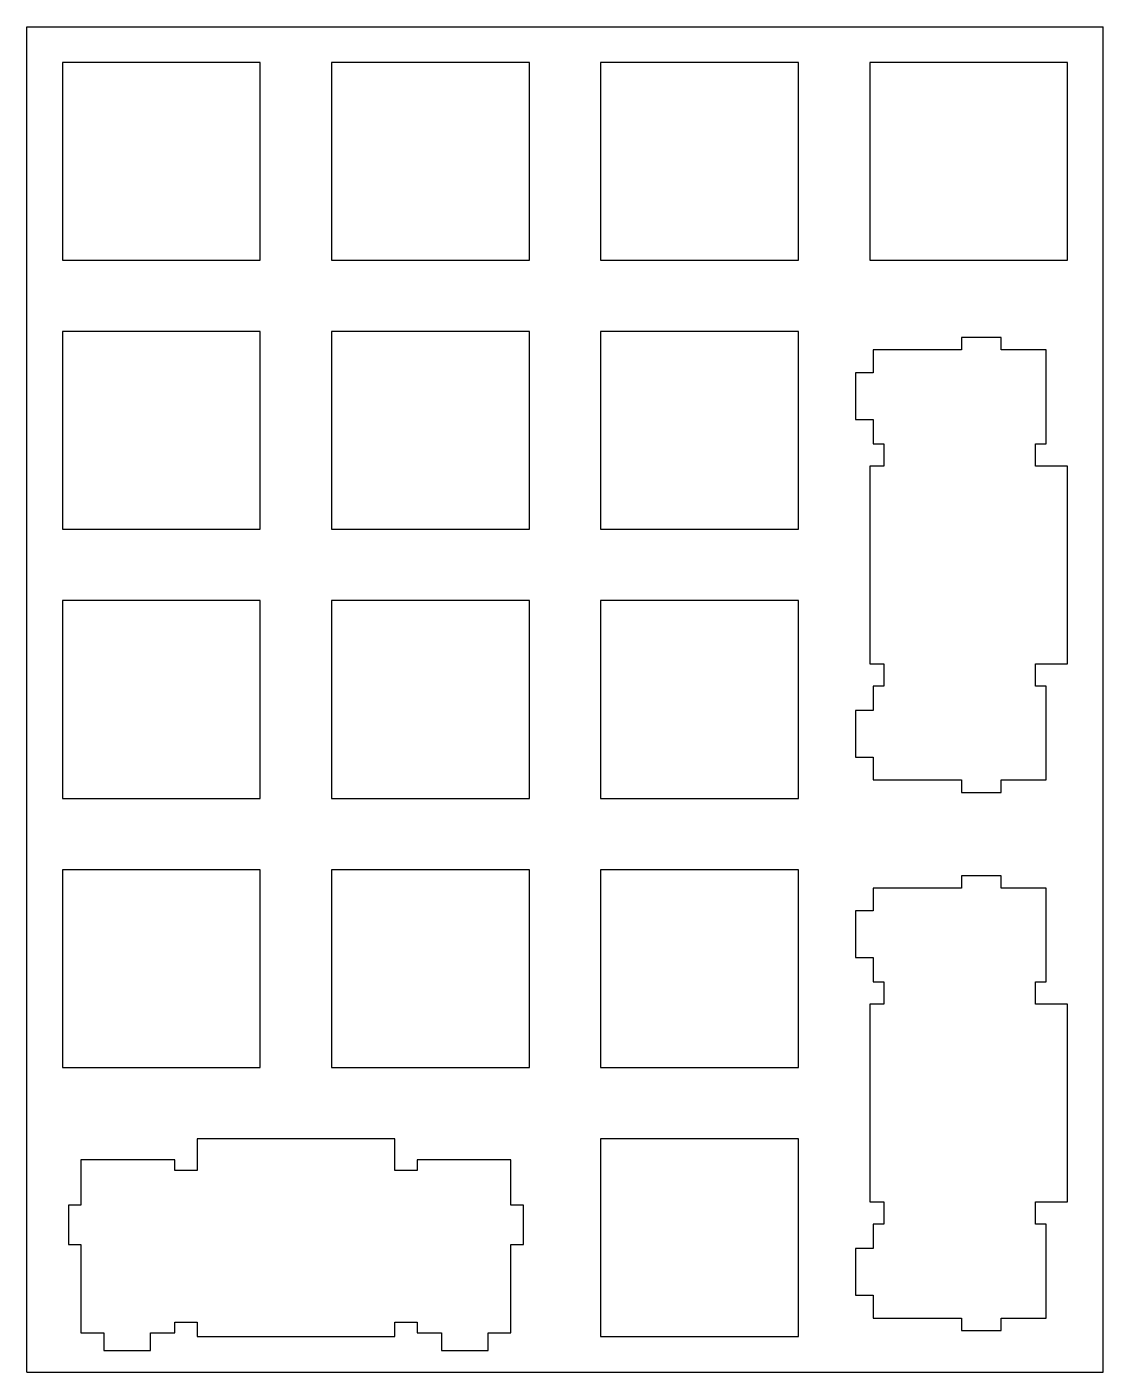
# Model space of a CAD drawing. Extents: x -38.1 to 38.1, y -47.6 to 47.6.
import ezdxf

# ---------------------------------------------------------------- set-up
doc = ezdxf.new("R2010")
doc.units = 0
doc.layers.get('0').update_dxf_attribs({"linetype": 'continuous'})

# ---------------------------------------------------------------- blocks, each defined once
blk = doc.blocks.new('SHAPE')
at = {"color": 0}
for p, q in [((-38.1, -47.625), (-38.1, 47.625)), ((-38.1, 47.625), (38.1, 47.625)), ((38.1, -47.625), (38.1, 47.625)), ((-35.575, 45.1), (-35.575, 31.1)), ((-21.575, 45.1), (-35.575, 45.1)), ((-21.575, 31.1), (-21.575, 45.1)), ((-16.525, 45.1), (-16.525, 31.1)), ((-2.525, 45.1), (-16.525, 45.1)), ((-2.525, 31.1), (-2.525, 45.1)), ((2.525, 45.1), (2.525, 31.1)), ((16.525, 45.1), (2.525, 45.1)), ((16.525, 31.1), (16.525, 45.1)), ((35.575, 45.1), (21.575, 45.1)), ((21.575, 45.1), (21.575, 31.1)), ((35.575, 31.1), (35.575, 45.1)), ((-35.575, 31.1), (-21.575, 31.1)), ((-16.525, 31.1), (-2.525, 31.1)), ((2.525, 31.1), (16.525, 31.1)), ((21.575, 31.1), (35.575, 31.1)), ((-21.575, 26.05), (-35.575, 26.05)), ((-35.575, 26.05), (-35.575, 12.05)), ((-21.575, 12.05), (-21.575, 26.05)), ((-2.525, 26.05), (-16.525, 26.05)), ((-16.525, 26.05), (-16.525, 12.05)), ((-2.525, 12.05), (-2.525, 26.05)), ((16.525, 26.05), (2.525, 26.05)), ((2.525, 26.05), (2.525, 12.05)), ((16.525, 12.05), (16.525, 26.05)), ((28.075, 25.625), (28.075, 24.75)), ((30.875, 25.625), (28.075, 25.625)), ((30.875, 24.75), (30.875, 25.625)), ((21.825, 24.75), (21.825, 23.125)), ((28.075, 24.75), (21.825, 24.75)), ((34.075, 24.75), (30.875, 24.75)), ((34.075, 18.1), (34.075, 24.75)), ((20.575, 23.125), (20.575, 19.825)), ((21.825, 23.125), (20.575, 23.125)), ((20.575, 19.825), (21.825, 19.825)), ((21.825, 19.825), (21.825, 18.1)), ((21.825, 18.1), (22.575, 18.1)), ((22.575, 18.1), (22.575, 16.525)), ((33.325, 18.1), (34.075, 18.1)), ((33.325, 16.525), (33.325, 18.1)), ((21.575, 16.525), (21.575, 2.525)), ((22.575, 16.525), (21.575, 16.525)), ((35.575, 16.525), (33.325, 16.525)), ((35.575, 2.525), (35.575, 16.525)), ((-35.575, 12.05), (-21.575, 12.05)), ((-16.525, 12.05), (-2.525, 12.05)), ((2.525, 12.05), (16.525, 12.05)), ((-21.575, 7), (-35.575, 7)), ((-35.575, 7), (-35.575, -7)), ((-21.575, -7), (-21.575, 7)), ((-2.525, 7), (-16.525, 7)), ((-16.525, 7), (-16.525, -7)), ((-2.525, -7), (-2.525, 7)), ((16.525, 7), (2.525, 7)), ((2.525, 7), (2.525, -7)), ((16.525, -7), (16.525, 7)), ((21.575, 2.525), (22.575, 2.525)), ((22.575, 2.525), (22.575, 0.95)), ((33.325, 0.95), (33.325, 2.525)), ((33.325, 2.525), (35.575, 2.525)), ((22.575, 0.95), (21.825, 0.95)), ((21.825, 0.95), (21.825, -0.775)), ((34.075, 0.95), (33.325, 0.95)), ((34.075, -5.7), (34.075, 0.95)), ((21.825, -0.775), (20.575, -0.775)), ((20.575, -0.775), (20.575, -4.075)), ((20.575, -4.075), (21.825, -4.075)), ((21.825, -4.075), (21.825, -5.7)), ((21.825, -5.7), (28.075, -5.7)), ((28.075, -5.7), (28.075, -6.575)), ((30.875, -6.575), (30.875, -5.7)), ((30.875, -5.7), (34.075, -5.7)), ((28.075, -6.575), (30.875, -6.575)), ((-35.575, -7), (-21.575, -7)), ((-16.525, -7), (-2.525, -7)), ((2.525, -7), (16.525, -7)), ((-35.575, -12.05), (-35.575, -26.05)), ((-21.575, -12.05), (-35.575, -12.05)), ((-21.575, -26.05), (-21.575, -12.05)), ((-16.525, -12.05), (-16.525, -26.05)), ((-2.525, -12.05), (-16.525, -12.05)), ((-2.525, -26.05), (-2.525, -12.05)), ((2.525, -12.05), (2.525, -26.05)), ((16.525, -12.05), (2.525, -12.05)), ((16.525, -26.05), (16.525, -12.05)), ((28.075, -12.475), (28.075, -13.35)), ((30.875, -12.475), (28.075, -12.475)), ((30.875, -13.35), (30.875, -12.475)), ((21.825, -13.35), (21.825, -14.975)), ((28.075, -13.35), (21.825, -13.35)), ((34.075, -13.35), (30.875, -13.35)), ((34.075, -20), (34.075, -13.35)), ((20.575, -14.975), (20.575, -18.275)), ((21.825, -14.975), (20.575, -14.975)), ((20.575, -18.275), (21.825, -18.275)), ((21.825, -18.275), (21.825, -20)), ((21.825, -20), (22.575, -20)), ((22.575, -20), (22.575, -21.575)), ((33.325, -20), (34.075, -20)), ((33.325, -21.575), (33.325, -20)), ((21.575, -21.575), (21.575, -35.575)), ((22.575, -21.575), (21.575, -21.575)), ((35.575, -21.575), (33.325, -21.575)), ((35.575, -35.575), (35.575, -21.575)), ((-35.575, -26.05), (-21.575, -26.05)), ((-16.525, -26.05), (-2.525, -26.05)), ((2.525, -26.05), (16.525, -26.05)), ((-12.05, -31.1), (-26.05, -31.1)), ((-26.05, -31.1), (-26.05, -33.35)), ((-12.05, -33.35), (-12.05, -31.1)), ((16.525, -31.1), (2.525, -31.1)), ((2.525, -31.1), (2.525, -45.1)), ((16.525, -45.1), (16.525, -31.1)), ((-34.275, -32.6), (-34.275, -35.8)), ((-27.625, -32.6), (-34.275, -32.6)), ((-27.625, -33.35), (-27.625, -32.6)), ((-3.825, -32.6), (-10.475, -32.6)), ((-10.475, -32.6), (-10.475, -33.35)), ((-3.825, -35.8), (-3.825, -32.6)), ((-26.05, -33.35), (-27.625, -33.35)), ((-10.475, -33.35), (-12.05, -33.35)), ((-35.15, -35.8), (-35.15, -38.6)), ((-34.275, -35.8), (-35.15, -35.8)), ((-2.95, -35.8), (-3.825, -35.8)), ((-2.95, -38.6), (-2.95, -35.8)), ((21.575, -35.575), (22.575, -35.575)), ((22.575, -35.575), (22.575, -37.15)), ((33.325, -37.15), (33.325, -35.575)), ((33.325, -35.575), (35.575, -35.575)), ((22.575, -37.15), (21.825, -37.15)), ((21.825, -37.15), (21.825, -38.875)), ((34.075, -37.15), (33.325, -37.15)), ((34.075, -43.8), (34.075, -37.15)), ((-35.15, -38.6), (-34.275, -38.6)), ((-34.275, -38.6), (-34.275, -44.85)), ((-3.825, -44.85), (-3.825, -38.6)), ((-3.825, -38.6), (-2.95, -38.6)), ((21.825, -38.875), (20.575, -38.875)), ((20.575, -38.875), (20.575, -42.175)), ((20.575, -42.175), (21.825, -42.175)), ((21.825, -42.175), (21.825, -43.8)), ((21.825, -43.8), (28.075, -43.8)), ((28.075, -43.8), (28.075, -44.675)), ((30.875, -44.675), (30.875, -43.8)), ((30.875, -43.8), (34.075, -43.8)), ((-27.625, -44.1), (-26.05, -44.1)), ((-27.625, -44.85), (-27.625, -44.1)), ((-26.05, -44.1), (-26.05, -45.1)), ((-12.05, -45.1), (-12.05, -44.1)), ((-12.05, -44.1), (-10.475, -44.1)), ((-10.475, -44.1), (-10.475, -44.85)), ((28.075, -44.675), (30.875, -44.675)), ((-34.275, -44.85), (-32.65, -44.85)), ((-32.65, -44.85), (-32.65, -46.1)), ((-29.35, -44.85), (-27.625, -44.85)), ((-29.35, -46.1), (-29.35, -44.85)), ((-26.05, -45.1), (-12.05, -45.1)), ((-10.475, -44.85), (-8.75, -44.85)), ((-8.75, -44.85), (-8.75, -46.1)), ((-5.45, -46.1), (-5.45, -44.85)), ((-5.45, -44.85), (-3.825, -44.85)), ((2.525, -45.1), (16.525, -45.1)), ((-32.65, -46.1), (-29.35, -46.1)), ((-8.75, -46.1), (-5.45, -46.1)), ((-38.1, -47.625), (38.1, -47.625))]:
    blk.add_line(p, q, dxfattribs=at)

msp = doc.modelspace()

# ---------------------------------------------------------------- block references
msp.add_blockref('SHAPE', (0, 0))

doc.saveas('drawing.dxf')
